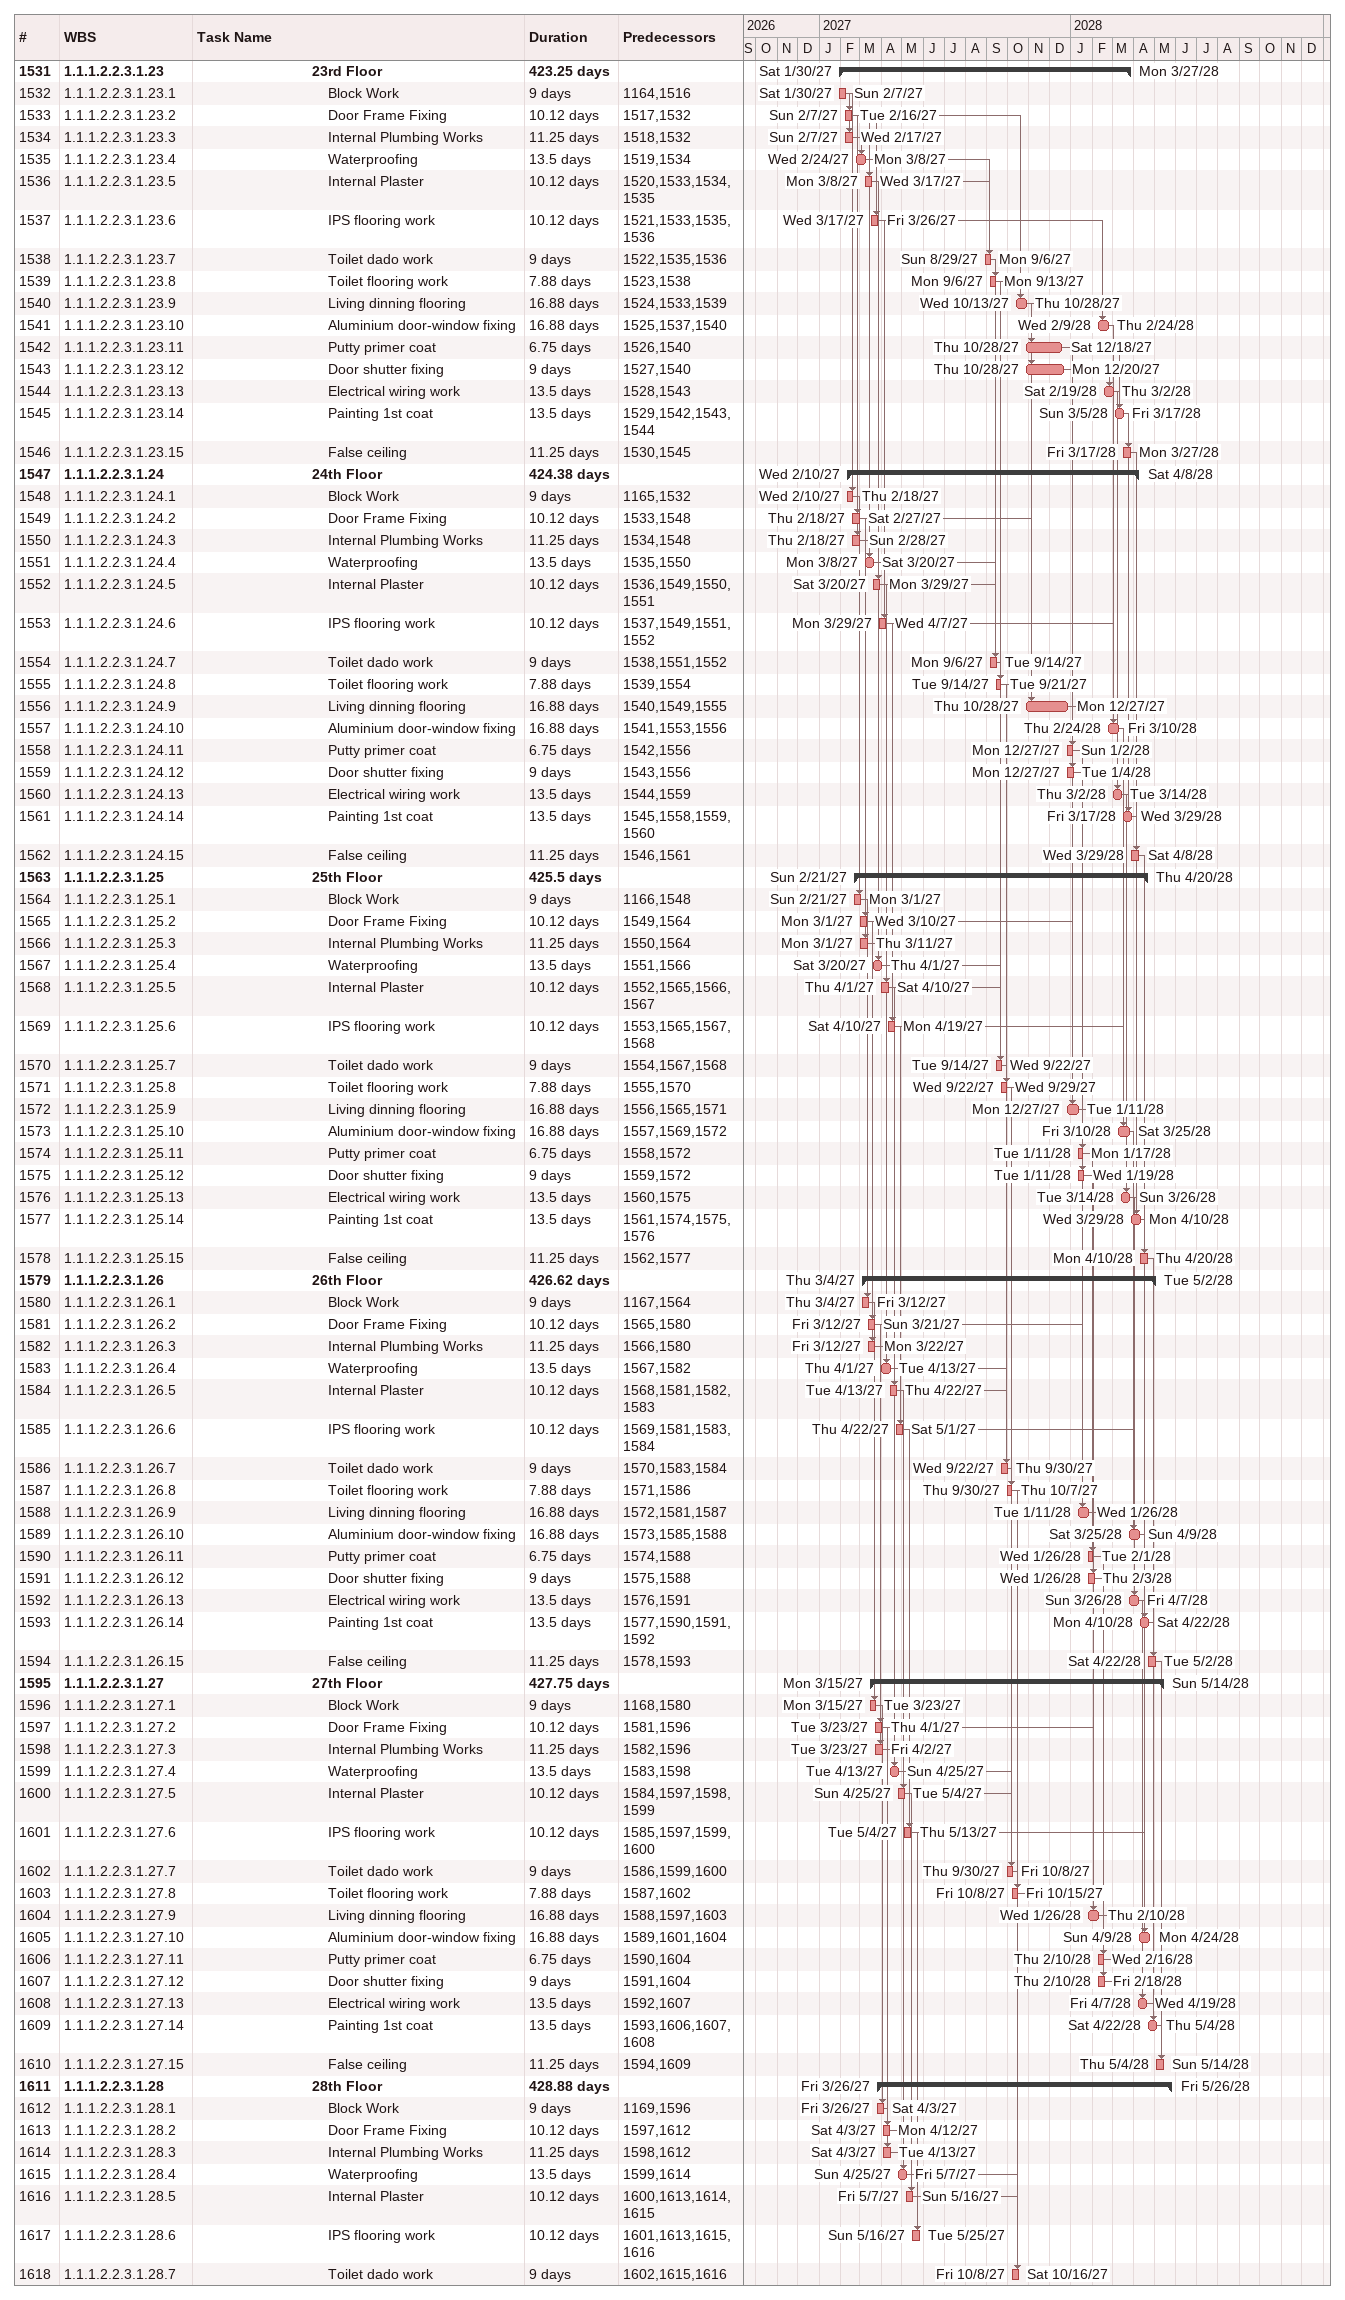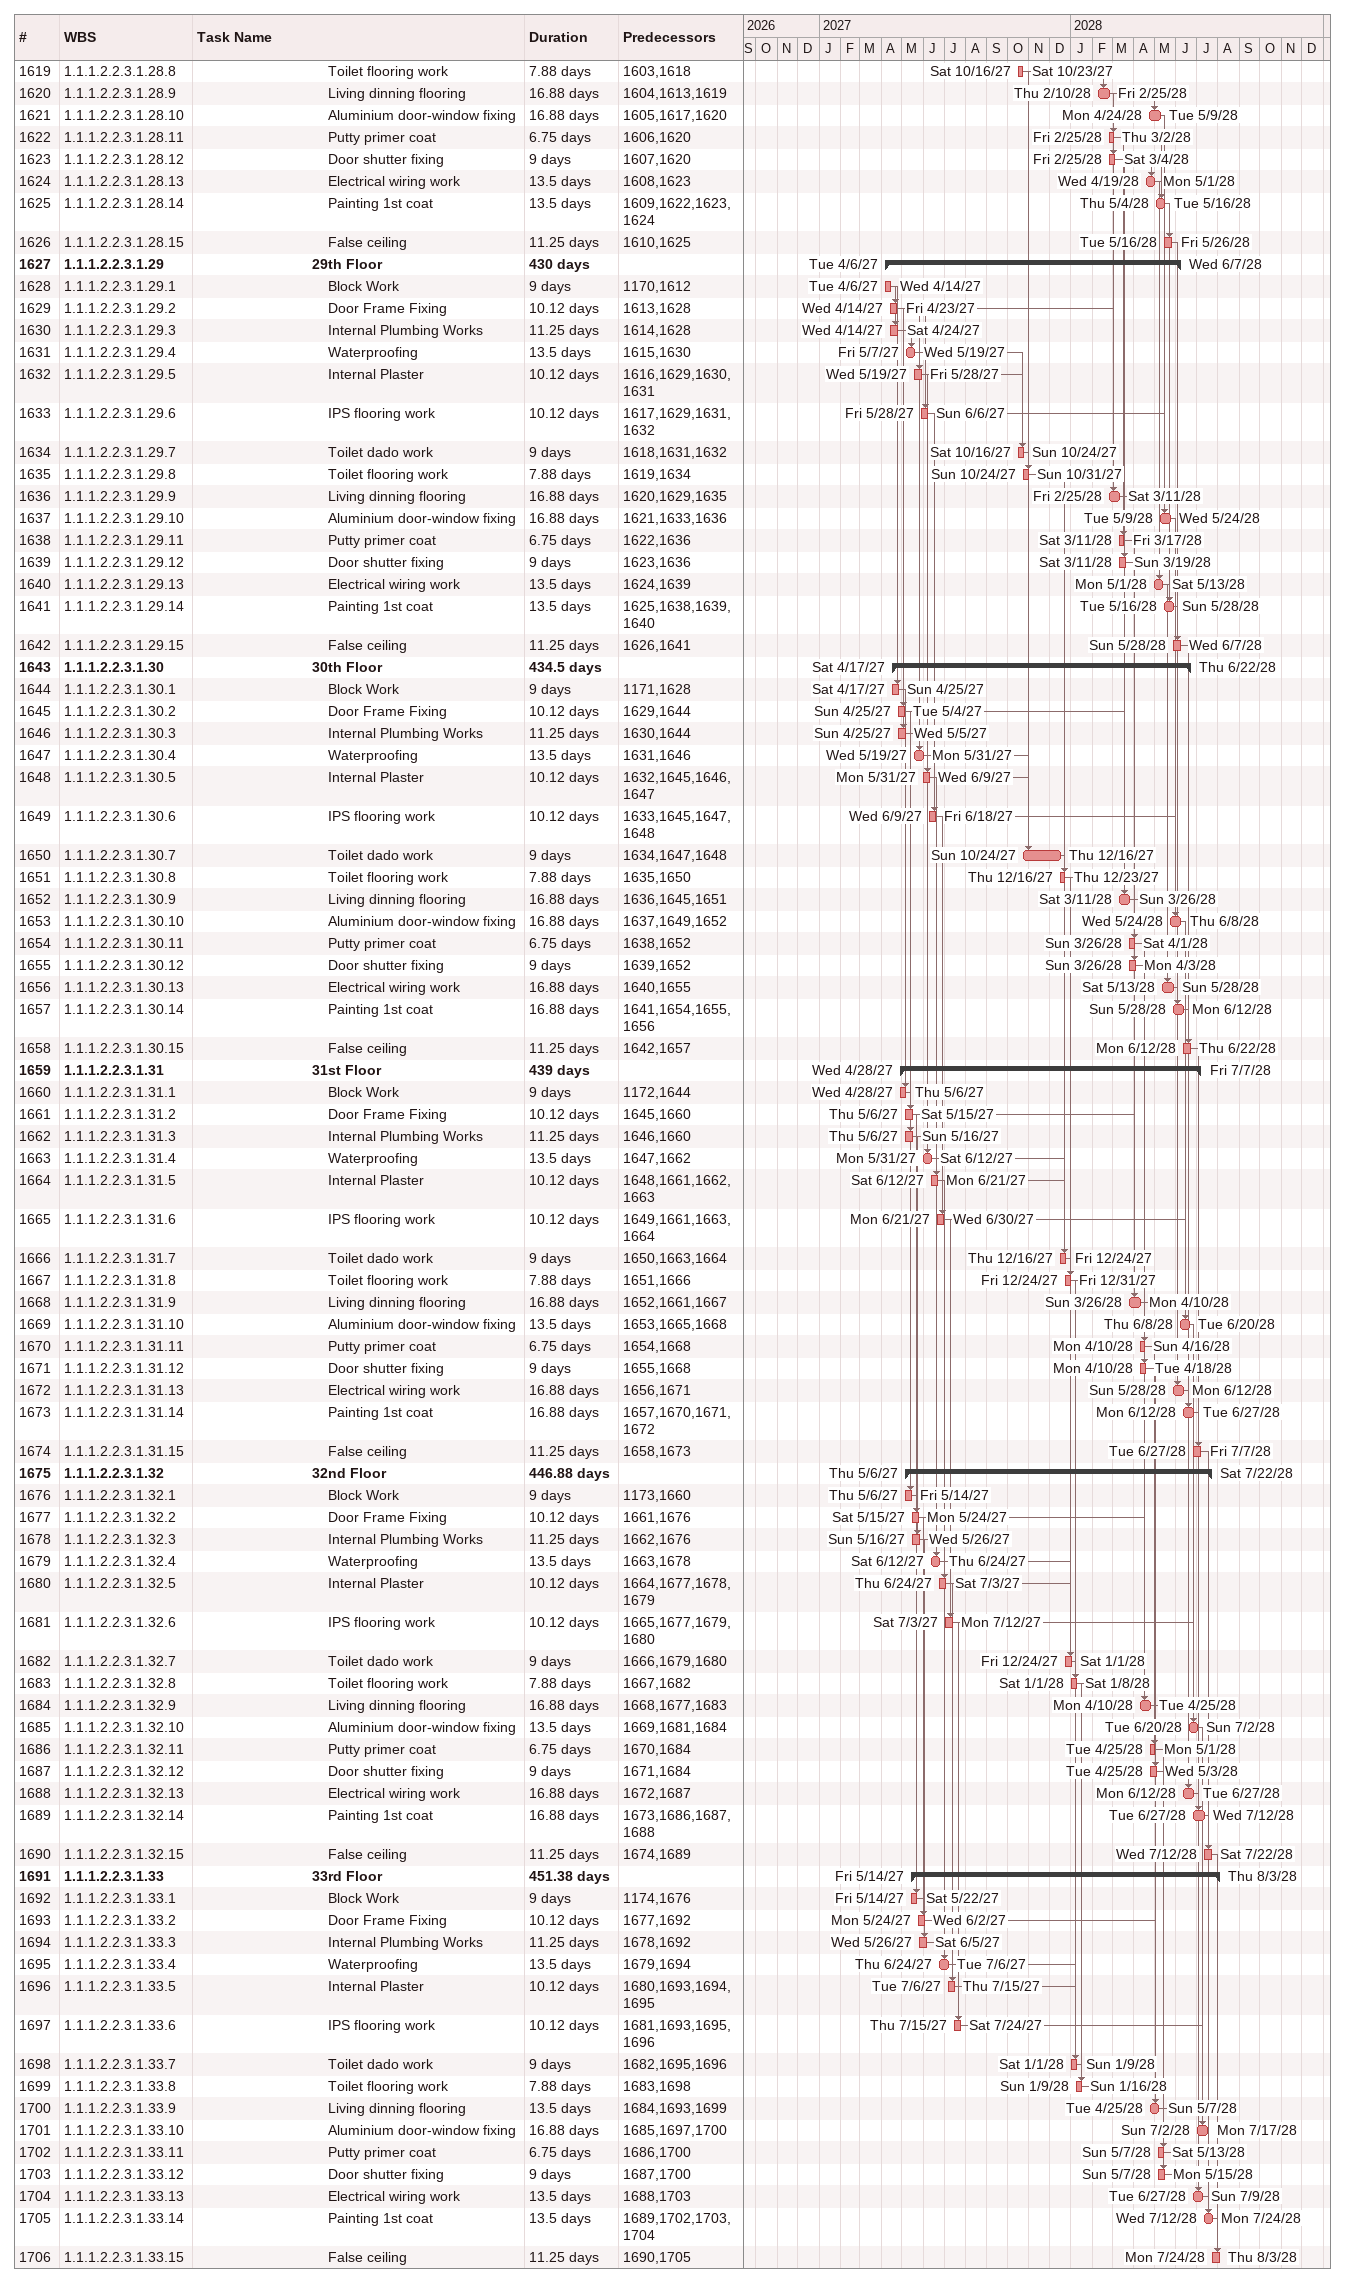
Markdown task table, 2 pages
| ID | WBS | Task | Duration | Start | Finish | Predecessors |
|---|---|---|---|---|---|---|
| 1531 | 1.1.1.2.2.3.1.23 | **23rd Floor** | 423.25d | 2027-01-30 | 2028-03-27 |  |
| 1532 | 1.1.1.2.2.3.1.23.1 | Block Work | 9d | 2027-01-30 | 2027-02-07 | 1164, 1516 |
| 1533 | 1.1.1.2.2.3.1.23.2 | Door Frame Fixing | 10.12d | 2027-02-07 | 2027-02-16 | 1517, 1532 |
| 1534 | 1.1.1.2.2.3.1.23.3 | Internal Plumbing Works | 11.25d | 2027-02-07 | 2027-02-17 | 1518, 1532 |
| 1535 | 1.1.1.2.2.3.1.23.4 | Waterproofing | 13.5d | 2027-02-24 | 2027-03-08 | 1519, 1534 |
| 1536 | 1.1.1.2.2.3.1.23.5 | Internal Plaster | 10.12d | 2027-03-08 | 2027-03-17 | 1520, 1533, 1534, 1535 |
| 1537 | 1.1.1.2.2.3.1.23.6 | IPS flooring work | 10.12d | 2027-03-17 | 2027-03-26 | 1521, 1533, 1535, 1536 |
| 1538 | 1.1.1.2.2.3.1.23.7 | Toilet dado work | 9d | 2027-08-29 | 2027-09-06 | 1522, 1535, 1536 |
| 1539 | 1.1.1.2.2.3.1.23.8 | Toilet flooring work | 7.88d | 2027-09-06 | 2027-09-13 | 1523, 1538 |
| 1540 | 1.1.1.2.2.3.1.23.9 | Living dinning flooring | 16.88d | 2027-10-13 | 2027-10-28 | 1524, 1533, 1539 |
| 1541 | 1.1.1.2.2.3.1.23.10 | Aluminium door-window fixing | 16.88d | 2028-02-09 | 2028-02-24 | 1525, 1537, 1540 |
| 1542 | 1.1.1.2.2.3.1.23.11 | Putty primer coat | 6.75d | 2027-10-28 | 2027-12-18 | 1526, 1540 |
| 1543 | 1.1.1.2.2.3.1.23.12 | Door shutter fixing | 9d | 2027-10-28 | 2027-12-20 | 1527, 1540 |
| 1544 | 1.1.1.2.2.3.1.23.13 | Electrical wiring work | 13.5d | 2028-02-19 | 2028-03-02 | 1528, 1543 |
| 1545 | 1.1.1.2.2.3.1.23.14 | Painting 1st coat | 13.5d | 2028-03-05 | 2028-03-17 | 1529, 1542, 1543, 1544 |
| 1546 | 1.1.1.2.2.3.1.23.15 | False ceiling | 11.25d | 2028-03-17 | 2028-03-27 | 1530, 1545 |
| 1547 | 1.1.1.2.2.3.1.24 | **24th Floor** | 424.38d | 2027-02-10 | 2028-04-08 |  |
| 1548 | 1.1.1.2.2.3.1.24.1 | Block Work | 9d | 2027-02-10 | 2027-02-18 | 1165, 1532 |
| 1549 | 1.1.1.2.2.3.1.24.2 | Door Frame Fixing | 10.12d | 2027-02-18 | 2027-02-27 | 1533, 1548 |
| 1550 | 1.1.1.2.2.3.1.24.3 | Internal Plumbing Works | 11.25d | 2027-02-18 | 2027-02-28 | 1534, 1548 |
| 1551 | 1.1.1.2.2.3.1.24.4 | Waterproofing | 13.5d | 2027-03-08 | 2027-03-20 | 1535, 1550 |
| 1552 | 1.1.1.2.2.3.1.24.5 | Internal Plaster | 10.12d | 2027-03-20 | 2027-03-29 | 1536, 1549, 1550, 1551 |
| 1553 | 1.1.1.2.2.3.1.24.6 | IPS flooring work | 10.12d | 2027-03-29 | 2027-04-07 | 1537, 1549, 1551, 1552 |
| 1554 | 1.1.1.2.2.3.1.24.7 | Toilet dado work | 9d | 2027-09-06 | 2027-09-14 | 1538, 1551, 1552 |
| 1555 | 1.1.1.2.2.3.1.24.8 | Toilet flooring work | 7.88d | 2027-09-14 | 2027-09-21 | 1539, 1554 |
| 1556 | 1.1.1.2.2.3.1.24.9 | Living dinning flooring | 16.88d | 2027-10-28 | 2027-12-27 | 1540, 1549, 1555 |
| 1557 | 1.1.1.2.2.3.1.24.10 | Aluminium door-window fixing | 16.88d | 2028-02-24 | 2028-03-10 | 1541, 1553, 1556 |
| 1558 | 1.1.1.2.2.3.1.24.11 | Putty primer coat | 6.75d | 2027-12-27 | 2028-01-02 | 1542, 1556 |
| 1559 | 1.1.1.2.2.3.1.24.12 | Door shutter fixing | 9d | 2027-12-27 | 2028-01-04 | 1543, 1556 |
| 1560 | 1.1.1.2.2.3.1.24.13 | Electrical wiring work | 13.5d | 2028-03-02 | 2028-03-14 | 1544, 1559 |
| 1561 | 1.1.1.2.2.3.1.24.14 | Painting 1st coat | 13.5d | 2028-03-17 | 2028-03-29 | 1545, 1558, 1559, 1560 |
| 1562 | 1.1.1.2.2.3.1.24.15 | False ceiling | 11.25d | 2028-03-29 | 2028-04-08 | 1546, 1561 |
| 1563 | 1.1.1.2.2.3.1.25 | **25th Floor** | 425.5d | 2027-02-21 | 2028-04-20 |  |
| 1564 | 1.1.1.2.2.3.1.25.1 | Block Work | 9d | 2027-02-21 | 2027-03-01 | 1166, 1548 |
| 1565 | 1.1.1.2.2.3.1.25.2 | Door Frame Fixing | 10.12d | 2027-03-01 | 2027-03-10 | 1549, 1564 |
| 1566 | 1.1.1.2.2.3.1.25.3 | Internal Plumbing Works | 11.25d | 2027-03-01 | 2027-03-11 | 1550, 1564 |
| 1567 | 1.1.1.2.2.3.1.25.4 | Waterproofing | 13.5d | 2027-03-20 | 2027-04-01 | 1551, 1566 |
| 1568 | 1.1.1.2.2.3.1.25.5 | Internal Plaster | 10.12d | 2027-04-01 | 2027-04-10 | 1552, 1565, 1566, 1567 |
| 1569 | 1.1.1.2.2.3.1.25.6 | IPS flooring work | 10.12d | 2027-04-10 | 2027-04-19 | 1553, 1565, 1567, 1568 |
| 1570 | 1.1.1.2.2.3.1.25.7 | Toilet dado work | 9d | 2027-09-14 | 2027-09-22 | 1554, 1567, 1568 |
| 1571 | 1.1.1.2.2.3.1.25.8 | Toilet flooring work | 7.88d | 2027-09-22 | 2027-09-29 | 1555, 1570 |
| 1572 | 1.1.1.2.2.3.1.25.9 | Living dinning flooring | 16.88d | 2027-12-27 | 2028-01-11 | 1556, 1565, 1571 |
| 1573 | 1.1.1.2.2.3.1.25.10 | Aluminium door-window fixing | 16.88d | 2028-03-10 | 2028-03-25 | 1557, 1569, 1572 |
| 1574 | 1.1.1.2.2.3.1.25.11 | Putty primer coat | 6.75d | 2028-01-11 | 2028-01-17 | 1558, 1572 |
| 1575 | 1.1.1.2.2.3.1.25.12 | Door shutter fixing | 9d | 2028-01-11 | 2028-01-19 | 1559, 1572 |
| 1576 | 1.1.1.2.2.3.1.25.13 | Electrical wiring work | 13.5d | 2028-03-14 | 2028-03-26 | 1560, 1575 |
| 1577 | 1.1.1.2.2.3.1.25.14 | Painting 1st coat | 13.5d | 2028-03-29 | 2028-04-10 | 1561, 1574, 1575, 1576 |
| 1578 | 1.1.1.2.2.3.1.25.15 | False ceiling | 11.25d | 2028-04-10 | 2028-04-20 | 1562, 1577 |
| 1579 | 1.1.1.2.2.3.1.26 | **26th Floor** | 426.62d | 2027-03-04 | 2028-05-02 |  |
| 1580 | 1.1.1.2.2.3.1.26.1 | Block Work | 9d | 2027-03-04 | 2027-03-12 | 1167, 1564 |
| 1581 | 1.1.1.2.2.3.1.26.2 | Door Frame Fixing | 10.12d | 2027-03-12 | 2027-03-21 | 1565, 1580 |
| 1582 | 1.1.1.2.2.3.1.26.3 | Internal Plumbing Works | 11.25d | 2027-03-12 | 2027-03-22 | 1566, 1580 |
| 1583 | 1.1.1.2.2.3.1.26.4 | Waterproofing | 13.5d | 2027-04-01 | 2027-04-13 | 1567, 1582 |
| 1584 | 1.1.1.2.2.3.1.26.5 | Internal Plaster | 10.12d | 2027-04-13 | 2027-04-22 | 1568, 1581, 1582, 1583 |
| 1585 | 1.1.1.2.2.3.1.26.6 | IPS flooring work | 10.12d | 2027-04-22 | 2027-05-01 | 1569, 1581, 1583, 1584 |
| 1586 | 1.1.1.2.2.3.1.26.7 | Toilet dado work | 9d | 2027-09-22 | 2027-09-30 | 1570, 1583, 1584 |
| 1587 | 1.1.1.2.2.3.1.26.8 | Toilet flooring work | 7.88d | 2027-09-30 | 2027-10-07 | 1571, 1586 |
| 1588 | 1.1.1.2.2.3.1.26.9 | Living dinning flooring | 16.88d | 2028-01-11 | 2028-01-26 | 1572, 1581, 1587 |
| 1589 | 1.1.1.2.2.3.1.26.10 | Aluminium door-window fixing | 16.88d | 2028-03-25 | 2028-04-09 | 1573, 1585, 1588 |
| 1590 | 1.1.1.2.2.3.1.26.11 | Putty primer coat | 6.75d | 2028-01-26 | 2028-02-01 | 1574, 1588 |
| 1591 | 1.1.1.2.2.3.1.26.12 | Door shutter fixing | 9d | 2028-01-26 | 2028-02-03 | 1575, 1588 |
| 1592 | 1.1.1.2.2.3.1.26.13 | Electrical wiring work | 13.5d | 2028-03-26 | 2028-04-07 | 1576, 1591 |
| 1593 | 1.1.1.2.2.3.1.26.14 | Painting 1st coat | 13.5d | 2028-04-10 | 2028-04-22 | 1577, 1590, 1591, 1592 |
| 1594 | 1.1.1.2.2.3.1.26.15 | False ceiling | 11.25d | 2028-04-22 | 2028-05-02 | 1578, 1593 |
| 1595 | 1.1.1.2.2.3.1.27 | **27th Floor** | 427.75d | 2027-03-15 | 2028-05-14 |  |
| 1596 | 1.1.1.2.2.3.1.27.1 | Block Work | 9d | 2027-03-15 | 2027-03-23 | 1168, 1580 |
| 1597 | 1.1.1.2.2.3.1.27.2 | Door Frame Fixing | 10.12d | 2027-03-23 | 2027-04-01 | 1581, 1596 |
| 1598 | 1.1.1.2.2.3.1.27.3 | Internal Plumbing Works | 11.25d | 2027-03-23 | 2027-04-02 | 1582, 1596 |
| 1599 | 1.1.1.2.2.3.1.27.4 | Waterproofing | 13.5d | 2027-04-13 | 2027-04-25 | 1583, 1598 |
| 1600 | 1.1.1.2.2.3.1.27.5 | Internal Plaster | 10.12d | 2027-04-25 | 2027-05-04 | 1584, 1597, 1598, 1599 |
| 1601 | 1.1.1.2.2.3.1.27.6 | IPS flooring work | 10.12d | 2027-05-04 | 2027-05-13 | 1585, 1597, 1599, 1600 |
| 1602 | 1.1.1.2.2.3.1.27.7 | Toilet dado work | 9d | 2027-09-30 | 2027-10-08 | 1586, 1599, 1600 |
| 1603 | 1.1.1.2.2.3.1.27.8 | Toilet flooring work | 7.88d | 2027-10-08 | 2027-10-15 | 1587, 1602 |
| 1604 | 1.1.1.2.2.3.1.27.9 | Living dinning flooring | 16.88d | 2028-01-26 | 2028-02-10 | 1588, 1597, 1603 |
| 1605 | 1.1.1.2.2.3.1.27.10 | Aluminium door-window fixing | 16.88d | 2028-04-09 | 2028-04-24 | 1589, 1601, 1604 |
| 1606 | 1.1.1.2.2.3.1.27.11 | Putty primer coat | 6.75d | 2028-02-10 | 2028-02-16 | 1590, 1604 |
| 1607 | 1.1.1.2.2.3.1.27.12 | Door shutter fixing | 9d | 2028-02-10 | 2028-02-18 | 1591, 1604 |
| 1608 | 1.1.1.2.2.3.1.27.13 | Electrical wiring work | 13.5d | 2028-04-07 | 2028-04-19 | 1592, 1607 |
| 1609 | 1.1.1.2.2.3.1.27.14 | Painting 1st coat | 13.5d | 2028-04-22 | 2028-05-04 | 1593, 1606, 1607, 1608 |
| 1610 | 1.1.1.2.2.3.1.27.15 | False ceiling | 11.25d | 2028-05-04 | 2028-05-14 | 1594, 1609 |
| 1611 | 1.1.1.2.2.3.1.28 | **28th Floor** | 428.88d | 2027-03-26 | 2028-05-26 |  |
| 1612 | 1.1.1.2.2.3.1.28.1 | Block Work | 9d | 2027-03-26 | 2027-04-03 | 1169, 1596 |
| 1613 | 1.1.1.2.2.3.1.28.2 | Door Frame Fixing | 10.12d | 2027-04-03 | 2027-04-12 | 1597, 1612 |
| 1614 | 1.1.1.2.2.3.1.28.3 | Internal Plumbing Works | 11.25d | 2027-04-03 | 2027-04-13 | 1598, 1612 |
| 1615 | 1.1.1.2.2.3.1.28.4 | Waterproofing | 13.5d | 2027-04-25 | 2027-05-07 | 1599, 1614 |
| 1616 | 1.1.1.2.2.3.1.28.5 | Internal Plaster | 10.12d | 2027-05-07 | 2027-05-16 | 1600, 1613, 1614, 1615 |
| 1617 | 1.1.1.2.2.3.1.28.6 | IPS flooring work | 10.12d | 2027-05-16 | 2027-05-25 | 1601, 1613, 1615, 1616 |
| 1618 | 1.1.1.2.2.3.1.28.7 | Toilet dado work | 9d | 2027-10-08 | 2027-10-16 | 1602, 1615, 1616 |
| 1619 | 1.1.1.2.2.3.1.28.8 | Toilet flooring work | 7.88d | 2027-10-16 | 2027-10-23 | 1603, 1618 |
| 1620 | 1.1.1.2.2.3.1.28.9 | Living dinning flooring | 16.88d | 2028-02-10 | 2028-02-25 | 1604, 1613, 1619 |
| 1621 | 1.1.1.2.2.3.1.28.10 | Aluminium door-window fixing | 16.88d | 2028-04-24 | 2028-05-09 | 1605, 1617, 1620 |
| 1622 | 1.1.1.2.2.3.1.28.11 | Putty primer coat | 6.75d | 2028-02-25 | 2028-03-02 | 1606, 1620 |
| 1623 | 1.1.1.2.2.3.1.28.12 | Door shutter fixing | 9d | 2028-02-25 | 2028-03-04 | 1607, 1620 |
| 1624 | 1.1.1.2.2.3.1.28.13 | Electrical wiring work | 13.5d | 2028-04-19 | 2028-05-01 | 1608, 1623 |
| 1625 | 1.1.1.2.2.3.1.28.14 | Painting 1st coat | 13.5d | 2028-05-04 | 2028-05-16 | 1609, 1622, 1623, 1624 |
| 1626 | 1.1.1.2.2.3.1.28.15 | False ceiling | 11.25d | 2028-05-16 | 2028-05-26 | 1610, 1625 |
| 1627 | 1.1.1.2.2.3.1.29 | **29th Floor** | 430d | 2027-04-06 | 2028-06-07 |  |
| 1628 | 1.1.1.2.2.3.1.29.1 | Block Work | 9d | 2027-04-06 | 2027-04-14 | 1170, 1612 |
| 1629 | 1.1.1.2.2.3.1.29.2 | Door Frame Fixing | 10.12d | 2027-04-14 | 2027-04-23 | 1613, 1628 |
| 1630 | 1.1.1.2.2.3.1.29.3 | Internal Plumbing Works | 11.25d | 2027-04-14 | 2027-04-24 | 1614, 1628 |
| 1631 | 1.1.1.2.2.3.1.29.4 | Waterproofing | 13.5d | 2027-05-07 | 2027-05-19 | 1615, 1630 |
| 1632 | 1.1.1.2.2.3.1.29.5 | Internal Plaster | 10.12d | 2027-05-19 | 2027-05-28 | 1616, 1629, 1630, 1631 |
| 1633 | 1.1.1.2.2.3.1.29.6 | IPS flooring work | 10.12d | 2027-05-28 | 2027-06-06 | 1617, 1629, 1631, 1632 |
| 1634 | 1.1.1.2.2.3.1.29.7 | Toilet dado work | 9d | 2027-10-16 | 2027-10-24 | 1618, 1631, 1632 |
| 1635 | 1.1.1.2.2.3.1.29.8 | Toilet flooring work | 7.88d | 2027-10-24 | 2027-10-31 | 1619, 1634 |
| 1636 | 1.1.1.2.2.3.1.29.9 | Living dinning flooring | 16.88d | 2028-02-25 | 2028-03-11 | 1620, 1629, 1635 |
| 1637 | 1.1.1.2.2.3.1.29.10 | Aluminium door-window fixing | 16.88d | 2028-05-09 | 2028-05-24 | 1621, 1633, 1636 |
| 1638 | 1.1.1.2.2.3.1.29.11 | Putty primer coat | 6.75d | 2028-03-11 | 2028-03-17 | 1622, 1636 |
| 1639 | 1.1.1.2.2.3.1.29.12 | Door shutter fixing | 9d | 2028-03-11 | 2028-03-19 | 1623, 1636 |
| 1640 | 1.1.1.2.2.3.1.29.13 | Electrical wiring work | 13.5d | 2028-05-01 | 2028-05-13 | 1624, 1639 |
| 1641 | 1.1.1.2.2.3.1.29.14 | Painting 1st coat | 13.5d | 2028-05-16 | 2028-05-28 | 1625, 1638, 1639, 1640 |
| 1642 | 1.1.1.2.2.3.1.29.15 | False ceiling | 11.25d | 2028-05-28 | 2028-06-07 | 1626, 1641 |
| 1643 | 1.1.1.2.2.3.1.30 | **30th Floor** | 434.5d | 2027-04-17 | 2028-06-22 |  |
| 1644 | 1.1.1.2.2.3.1.30.1 | Block Work | 9d | 2027-04-17 | 2027-04-25 | 1171, 1628 |
| 1645 | 1.1.1.2.2.3.1.30.2 | Door Frame Fixing | 10.12d | 2027-04-25 | 2027-05-04 | 1629, 1644 |
| 1646 | 1.1.1.2.2.3.1.30.3 | Internal Plumbing Works | 11.25d | 2027-04-25 | 2027-05-05 | 1630, 1644 |
| 1647 | 1.1.1.2.2.3.1.30.4 | Waterproofing | 13.5d | 2027-05-19 | 2027-05-31 | 1631, 1646 |
| 1648 | 1.1.1.2.2.3.1.30.5 | Internal Plaster | 10.12d | 2027-05-31 | 2027-06-09 | 1632, 1645, 1646, 1647 |
| 1649 | 1.1.1.2.2.3.1.30.6 | IPS flooring work | 10.12d | 2027-06-09 | 2027-06-18 | 1633, 1645, 1647, 1648 |
| 1650 | 1.1.1.2.2.3.1.30.7 | Toilet dado work | 9d | 2027-10-24 | 2027-12-16 | 1634, 1647, 1648 |
| 1651 | 1.1.1.2.2.3.1.30.8 | Toilet flooring work | 7.88d | 2027-12-16 | 2027-12-23 | 1635, 1650 |
| 1652 | 1.1.1.2.2.3.1.30.9 | Living dinning flooring | 16.88d | 2028-03-11 | 2028-03-26 | 1636, 1645, 1651 |
| 1653 | 1.1.1.2.2.3.1.30.10 | Aluminium door-window fixing | 16.88d | 2028-05-24 | 2028-06-08 | 1637, 1649, 1652 |
| 1654 | 1.1.1.2.2.3.1.30.11 | Putty primer coat | 6.75d | 2028-03-26 | 2028-04-01 | 1638, 1652 |
| 1655 | 1.1.1.2.2.3.1.30.12 | Door shutter fixing | 9d | 2028-03-26 | 2028-04-03 | 1639, 1652 |
| 1656 | 1.1.1.2.2.3.1.30.13 | Electrical wiring work | 16.88d | 2028-05-13 | 2028-05-28 | 1640, 1655 |
| 1657 | 1.1.1.2.2.3.1.30.14 | Painting 1st coat | 16.88d | 2028-05-28 | 2028-06-12 | 1641, 1654, 1655, 1656 |
| 1658 | 1.1.1.2.2.3.1.30.15 | False ceiling | 11.25d | 2028-06-12 | 2028-06-22 | 1642, 1657 |
| 1659 | 1.1.1.2.2.3.1.31 | **31st Floor** | 439d | 2027-04-28 | 2028-07-07 |  |
| 1660 | 1.1.1.2.2.3.1.31.1 | Block Work | 9d | 2027-04-28 | 2027-05-06 | 1172, 1644 |
| 1661 | 1.1.1.2.2.3.1.31.2 | Door Frame Fixing | 10.12d | 2027-05-06 | 2027-05-15 | 1645, 1660 |
| 1662 | 1.1.1.2.2.3.1.31.3 | Internal Plumbing Works | 11.25d | 2027-05-06 | 2027-05-16 | 1646, 1660 |
| 1663 | 1.1.1.2.2.3.1.31.4 | Waterproofing | 13.5d | 2027-05-31 | 2027-06-12 | 1647, 1662 |
| 1664 | 1.1.1.2.2.3.1.31.5 | Internal Plaster | 10.12d | 2027-06-12 | 2027-06-21 | 1648, 1661, 1662, 1663 |
| 1665 | 1.1.1.2.2.3.1.31.6 | IPS flooring work | 10.12d | 2027-06-21 | 2027-06-30 | 1649, 1661, 1663, 1664 |
| 1666 | 1.1.1.2.2.3.1.31.7 | Toilet dado work | 9d | 2027-12-16 | 2027-12-24 | 1650, 1663, 1664 |
| 1667 | 1.1.1.2.2.3.1.31.8 | Toilet flooring work | 7.88d | 2027-12-24 | 2027-12-31 | 1651, 1666 |
| 1668 | 1.1.1.2.2.3.1.31.9 | Living dinning flooring | 16.88d | 2028-03-26 | 2028-04-10 | 1652, 1661, 1667 |
| 1669 | 1.1.1.2.2.3.1.31.10 | Aluminium door-window fixing | 13.5d | 2028-06-08 | 2028-06-20 | 1653, 1665, 1668 |
| 1670 | 1.1.1.2.2.3.1.31.11 | Putty primer coat | 6.75d | 2028-04-10 | 2028-04-16 | 1654, 1668 |
| 1671 | 1.1.1.2.2.3.1.31.12 | Door shutter fixing | 9d | 2028-04-10 | 2028-04-18 | 1655, 1668 |
| 1672 | 1.1.1.2.2.3.1.31.13 | Electrical wiring work | 16.88d | 2028-05-28 | 2028-06-12 | 1656, 1671 |
| 1673 | 1.1.1.2.2.3.1.31.14 | Painting 1st coat | 16.88d | 2028-06-12 | 2028-06-27 | 1657, 1670, 1671, 1672 |
| 1674 | 1.1.1.2.2.3.1.31.15 | False ceiling | 11.25d | 2028-06-27 | 2028-07-07 | 1658, 1673 |
| 1675 | 1.1.1.2.2.3.1.32 | **32nd Floor** | 446.88d | 2027-05-06 | 2028-07-22 |  |
| 1676 | 1.1.1.2.2.3.1.32.1 | Block Work | 9d | 2027-05-06 | 2027-05-14 | 1173, 1660 |
| 1677 | 1.1.1.2.2.3.1.32.2 | Door Frame Fixing | 10.12d | 2027-05-15 | 2027-05-24 | 1661, 1676 |
| 1678 | 1.1.1.2.2.3.1.32.3 | Internal Plumbing Works | 11.25d | 2027-05-16 | 2027-05-26 | 1662, 1676 |
| 1679 | 1.1.1.2.2.3.1.32.4 | Waterproofing | 13.5d | 2027-06-12 | 2027-06-24 | 1663, 1678 |
| 1680 | 1.1.1.2.2.3.1.32.5 | Internal Plaster | 10.12d | 2027-06-24 | 2027-07-03 | 1664, 1677, 1678, 1679 |
| 1681 | 1.1.1.2.2.3.1.32.6 | IPS flooring work | 10.12d | 2027-07-03 | 2027-07-12 | 1665, 1677, 1679, 1680 |
| 1682 | 1.1.1.2.2.3.1.32.7 | Toilet dado work | 9d | 2027-12-24 | 2028-01-01 | 1666, 1679, 1680 |
| 1683 | 1.1.1.2.2.3.1.32.8 | Toilet flooring work | 7.88d | 2028-01-01 | 2028-01-08 | 1667, 1682 |
| 1684 | 1.1.1.2.2.3.1.32.9 | Living dinning flooring | 16.88d | 2028-04-10 | 2028-04-25 | 1668, 1677, 1683 |
| 1685 | 1.1.1.2.2.3.1.32.10 | Aluminium door-window fixing | 13.5d | 2028-06-20 | 2028-07-02 | 1669, 1681, 1684 |
| 1686 | 1.1.1.2.2.3.1.32.11 | Putty primer coat | 6.75d | 2028-04-25 | 2028-05-01 | 1670, 1684 |
| 1687 | 1.1.1.2.2.3.1.32.12 | Door shutter fixing | 9d | 2028-04-25 | 2028-05-03 | 1671, 1684 |
| 1688 | 1.1.1.2.2.3.1.32.13 | Electrical wiring work | 16.88d | 2028-06-12 | 2028-06-27 | 1672, 1687 |
| 1689 | 1.1.1.2.2.3.1.32.14 | Painting 1st coat | 16.88d | 2028-06-27 | 2028-07-12 | 1673, 1686, 1687, 1688 |
| 1690 | 1.1.1.2.2.3.1.32.15 | False ceiling | 11.25d | 2028-07-12 | 2028-07-22 | 1674, 1689 |
| 1691 | 1.1.1.2.2.3.1.33 | **33rd Floor** | 451.38d | 2027-05-14 | 2028-08-03 |  |
| 1692 | 1.1.1.2.2.3.1.33.1 | Block Work | 9d | 2027-05-14 | 2027-05-22 | 1174, 1676 |
| 1693 | 1.1.1.2.2.3.1.33.2 | Door Frame Fixing | 10.12d | 2027-05-24 | 2027-06-02 | 1677, 1692 |
| 1694 | 1.1.1.2.2.3.1.33.3 | Internal Plumbing Works | 11.25d | 2027-05-26 | 2027-06-05 | 1678, 1692 |
| 1695 | 1.1.1.2.2.3.1.33.4 | Waterproofing | 13.5d | 2027-06-24 | 2027-07-06 | 1679, 1694 |
| 1696 | 1.1.1.2.2.3.1.33.5 | Internal Plaster | 10.12d | 2027-07-06 | 2027-07-15 | 1680, 1693, 1694, 1695 |
| 1697 | 1.1.1.2.2.3.1.33.6 | IPS flooring work | 10.12d | 2027-07-15 | 2027-07-24 | 1681, 1693, 1695, 1696 |
| 1698 | 1.1.1.2.2.3.1.33.7 | Toilet dado work | 9d | 2028-01-01 | 2028-01-09 | 1682, 1695, 1696 |
| 1699 | 1.1.1.2.2.3.1.33.8 | Toilet flooring work | 7.88d | 2028-01-09 | 2028-01-16 | 1683, 1698 |
| 1700 | 1.1.1.2.2.3.1.33.9 | Living dinning flooring | 13.5d | 2028-04-25 | 2028-05-07 | 1684, 1693, 1699 |
| 1701 | 1.1.1.2.2.3.1.33.10 | Aluminium door-window fixing | 16.88d | 2028-07-02 | 2028-07-17 | 1685, 1697, 1700 |
| 1702 | 1.1.1.2.2.3.1.33.11 | Putty primer coat | 6.75d | 2028-05-07 | 2028-05-13 | 1686, 1700 |
| 1703 | 1.1.1.2.2.3.1.33.12 | Door shutter fixing | 9d | 2028-05-07 | 2028-05-15 | 1687, 1700 |
| 1704 | 1.1.1.2.2.3.1.33.13 | Electrical wiring work | 13.5d | 2028-06-27 | 2028-07-09 | 1688, 1703 |
| 1705 | 1.1.1.2.2.3.1.33.14 | Painting 1st coat | 13.5d | 2028-07-12 | 2028-07-24 | 1689, 1702, 1703, 1704 |
| 1706 | 1.1.1.2.2.3.1.33.15 | False ceiling | 11.25d | 2028-07-24 | 2028-08-03 | 1690, 1705 |
